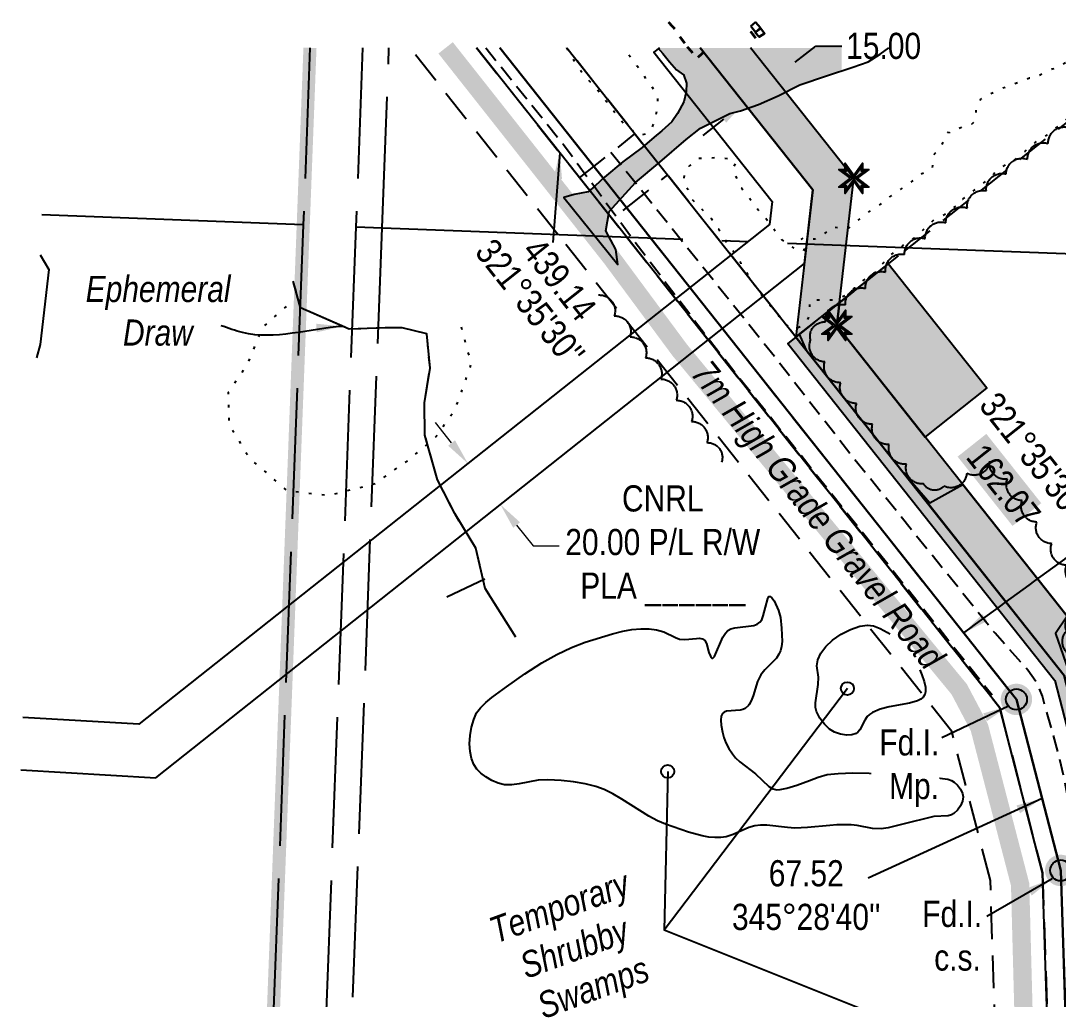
# Model space of a CAD drawing. Extents: x 333963 to 343562, y 6155611 to 6162191.
# Drawn here: x 334046.8 to 334443.3, y 6159508.1 to 6159882 of the extents above; entities that cross this region are included whole.
import ezdxf
from ezdxf.enums import TextEntityAlignment as Align

# ---------------------------------------------------------------- set-up
doc = ezdxf.new("R2010")
doc.units = 0
doc.header["$LTSCALE"] = 5
doc.header["$PDSIZE"] = 0.5
for name, pattern in [('0', [1, 1, 0]), ('CENTERLINEX3', [5, 2.5, -1, 0.5, -1]), ('foc-ACCESSROAD', [3.75, 2.5, -1.25]), ('foc-MONUMENT-BDYS', [6, 4, -2]), ('foc-QUARTERLINE', [33, 25, -3, 2, -3]), ('foc-TOPO', [1, 0.2, -0.8]), ('foc-TOPO-ephemeral', [6.25, 3.125, -0.625, 0.625, -0.625, 0.625, -0.625]), ('foc-UNSURVEYED', [12.5, 10, -2.5]), ('UG_PIPE', [1.875, 1.25, -0.625])]:
    doc.linetypes.add(name, pattern=pattern)
doc.layers.get('Defpoints').update_dxf_attribs({"color": 9})
for name, color, linetype, lineweight in [('AS-GENERAL', 48, 'Continuous', 18), ('C-RW-T', 13, 'Continuous', 9), ('T-TEXT', 48, 'Continuous', 18)]:
    doc.layers.add(name, color=color, linetype=linetype, lineweight=lineweight)
for name, color, linetype in [('AS-PIPE-UG', 44, 'UG_PIPE'), ('AS-ROADS', 254, 'Continuous'), ('C-AR', 13, 'foc-ACCESSROAD'), ('C-RW', 13, 'Continuous'), ('C-WS', 13, 'foc-ACCESSROAD'), ('F-RW', 190, 'Continuous'), ('L-BD', 7, 'Continuous'), ('L-BD1', 253, 'Continuous'), ('L-MON', 1, 'Continuous'), ('L-MON-PLAN', 7, 'foc-MONUMENT-BDYS'), ('L-MON-T', 1, 'Continuous'), ('L-QSEC', 8, 'foc-QUARTERLINE'), ('L-USEC', 7, 'foc-UNSURVEYED'), ('P-PROPOSED', 10, 'Continuous'), ('P-PROPOSED-H', 21, 'Continuous'), ('P-TEMP-BLUE', 146, 'Continuous'), ('P-TXT', 4, 'Continuous'), ('P-WORKAREA', 113, 'Continuous'), ('P-WORKAREA-H', 111, 'Continuous'), ('T-BUSH', 110, '0'), ('T-DRAW', 143, 'foc-TOPO-ephemeral'), ('T-GENERAL', 48, 'foc-TOPO'), ('T-LOW-AREA', 48, 'foc-TOPO'), ('T-WATER-T', 170, 'Continuous'), ('WETLAND', 143, 'Continuous'), ('WETLAND-T', 146, 'Continuous')]:
    doc.layers.add(name, color=color, linetype=linetype)
doc.layers.add('AS-STRUCTURE', color=7, linetype='Continuous', lineweight=30, true_color=0x595959)
doc.layers.add('AS-TRAPPER BOUNDARY', color=7, linetype='CENTERLINEX3', true_color=0xb85c00, transparency=0.6)
doc.layers.add('P-EXISTINGCUT', color=125, linetype='Continuous', plot=False)
doc.layers.add('P-EXISTINGDISPO', color=175, linetype='Continuous', plot=False)
doc.layers.add('P-TEMP-BLUE-H', color=7, linetype='Continuous', true_color=0x99e6ff)
doc.styles.add('80CG', font='ARIALN.TTF', dxfattribs={"height": 10})
doc.styles.add('80L', font='ARIALN.TTF', dxfattribs={"height": 10})
doc.styles.add('80LS', font='ARIALNI.TTF', dxfattribs={"height": 10})
doc.styles.add('foc-LtypeFont', font='ARIALN.TTF', dxfattribs={"height": 7.35})
doc.linetypes.add('foc-TOPO-flowdirection-NOLINE', pattern='A,0,[">",foc-LtypeFont,S=0.3,R=0,X=0,Y=-0.945],-20,[">",foc-LtypeFont,S=0.3,R=0,X=0,Y=-0.945],0', length=20)
doc.dimstyles.new('Compass 5 000', dxfattribs={"dimscale": 5, "dimtxt": 9, "dimasz": 2, "dimexe": 0.2, "dimexo": 0.0625, "dimgap": 0.5, "dimtad": 0, "dimtih": 1, "dimtoh": 1, "dimzin": 0, "dimdsep": 46, "dimtxsty": '80CG', "dimcen": 0.1, "dimse1": 1, "dimse2": 1, "dimclrd": 256, "dimclrt": 256, "dimaunit": 1, "dimadec": 4, "dimazin": 0, "dimtfac": 0.06, "dimtofl": 0, "dimtmove": 0, "dimatfit": 1, "dimfxl": 0.2, "dimtolj": 1, "dimtzin": 0, "dimlwd": -1, "dimarcsym": 0})

# ---------------------------------------------------------------- blocks, each defined once
blk = doc.blocks.new('*D48')
at = {"layer": 'C-RW-T', "transparency": 16777216}
for p, q in [((334211.46, 6159720.65), (334205.25, 6159728.49)), ((334236.31, 6159689.31), (334242.61, 6159681.36)), ((334242.61, 6159681.36), (334252.61, 6159681.36))]:
    blk.add_line(p, q, dxfattribs=at)
for points in [[(334212.76, 6159721.69), (334210.15, 6159719.62), (334217.67, 6159712.82)], [(334237.61, 6159690.35), (334235, 6159688.27), (334230.09, 6159697.15)]]:
    blk.add_solid(points, dxfattribs=at)
at = {"layer": 'Defpoints', "color": 0, "transparency": 16777216}
for p in [(334217.31, 6159712.53), (334229.73, 6159696.86), (334230.09, 6159697.15)]:
    blk.add_point(p, dxfattribs=at)
at = {"layer": 'C-RW-T', "transparency": 16777216, "insert": (334292.15, 6159681.36), "char_height": 10, "attachment_point": 5, "style": '80CG'}
blk.add_mtext('\\A1;CNRL\\P20.00 P/L R/W\\PPLA ______', dxfattribs=at)
blk = doc.blocks.new('*D49')
at = {"layer": 'Defpoints', "color": 0, "transparency": 16777216}
for p in [(334334.93, 6159859.9), (334344.39, 6159847.96), (334332.64, 6159838.65)]:
    blk.add_point(p, dxfattribs=at)
at = {"layer": 'P-TXT', "transparency": 16777216}
for p, q in [((334342.76, 6159866.11), (334350.6, 6159872.32)), ((334350.6, 6159872.32), (334360.6, 6159872.32)), ((334315.34, 6159844.37), (334307.5, 6159838.16))]:
    blk.add_line(p, q, dxfattribs=at)
for points in [[(334341.73, 6159867.42), (334343.8, 6159864.8), (334334.93, 6159859.9)], [(334314.3, 6159845.67), (334316.38, 6159843.06), (334323.18, 6159850.58)]]:
    blk.add_solid(points, dxfattribs=at)
at = {"layer": 'P-TXT', "transparency": 16777216, "insert": (334376.54, 6159872.32), "char_height": 10, "attachment_point": 5, "style": '80CG'}
blk.add_mtext('\\A1;15.00', dxfattribs=at)
blk = doc.blocks.new('fdia')
at = {"color": 255, "const_width": 1}
blk.add_lwpolyline([(-0.5, 0, 1), (0.5, 0, 1)], format="xyb", close=True, dxfattribs=at)
blk = doc.blocks.new('Fdiaa')
blk.add_blockref('fdia', (0, 0))
blk = doc.blocks.new('fdib')
at = {"color": 1, "const_width": 1.6}
blk.add_lwpolyline([(-0.4, 0, 1), (0.4, 0, 1)], format="xyb", close=True, dxfattribs=at)
at = {"color": 1}
blk.add_circle((0, 0), 0.8, dxfattribs=at)
blk = doc.blocks.new('Fdibb')
blk.add_blockref('fdib', (0, 0))
blk = doc.blocks.new('fdicc')
for name in ['Fdibb', 'Fdiaa']:
    blk.add_blockref(name, (0, 0))
blk = doc.blocks.new('FDI')
blk.add_blockref('fdicc', (0, 0))
blk = doc.blocks.new('TEMP')
h = blk.add_hatch(color=255)
h.dxf.hatch_style = 1
h.paths.add_polyline_path([(0, 0.251), (-0.666, 1.152), (-0.666, 0.666), (-1.152, 0.666), (-0.251, 0), (-1.152, -0.666), (-0.666, -0.666), (-0.666, -1.152), (0, -0.251), (0.666, -1.152), (0.666, -0.666), (1.152, -0.666), (0.251, 0), (1.152, 0.666), (0.666, 0.666), (0.666, 1.152)])
h.paths.add_polyline_path([(0.566, 0.849), (0.566, 0.566), (0.849, 0.566), (0.083, 0), (0.849, -0.566), (0.566, -0.566), (0.566, -0.849), (0, -0.083), (-0.566, -0.849), (-0.566, -0.566), (-0.849, -0.566), (-0.083, 0), (-0.849, 0.566), (-0.566, 0.566), (-0.566, 0.849), (0, 0.083)], flags=16)
h = blk.add_hatch(color=1)
h.dxf.hatch_style = 1
h.paths.add_polyline_path([(0, 0.083), (-0.566, 0.849), (-0.566, 0.566), (-0.849, 0.566), (-0.083, 0), (-0.849, -0.566), (-0.566, -0.566), (-0.566, -0.849), (0, -0.083), (0.566, -0.849), (0.566, -0.566), (0.849, -0.566), (0.083, 0), (0.849, 0.566), (0.566, 0.566), (0.566, 0.849)])
at = {"color": 1}
for p, q in [((-0.083, 0), (0.083, 0)), ((0, 0.083), (0, -0.083))]:
    blk.add_line(p, q, dxfattribs=at)
at = {"color": 255, "flags": 128}
blk.add_lwpolyline([(-0.251, 0), (-1.152, 0.666), (-0.666, 0.666), (-0.666, 1.152), (0, 0.251), (0.666, 1.152), (0.666, 0.666), (1.152, 0.666), (0.251, 0), (1.152, -0.666), (0.666, -0.666), (0.666, -1.152), (0, -0.251), (-0.666, -1.152), (-0.666, -0.666), (-1.152, -0.666)], close=True, dxfattribs=at)
at = {"color": 1, "flags": 128}
blk.add_lwpolyline([(-0.083, 0), (-0.849, 0.566), (-0.566, 0.566), (-0.566, 0.849), (0, 0.083), (0.566, 0.849), (0.566, 0.566), (0.849, 0.566), (0.083, 0), (0.849, -0.566), (0.566, -0.566), (0.566, -0.849), (0, -0.083), (-0.566, -0.849), (-0.566, -0.566), (-0.849, -0.566)], close=True, dxfattribs=at)

msp = doc.modelspace()

# ---------------------------------------------------------------- hatches: boundary and pattern name
at = {"layer": 'AS-ROADS'}
h = msp.add_hatch(color=256, dxfattribs=at)
h.dxf.hatch_style = 1
h.paths.add_polyline_path([(334360.538, 6159871.633), (334290.301, 6159871.633), (334292.133, 6159869.444), (334294.73, 6159866.34), (334297.436, 6159863.209), (334300.058, 6159861.388), (334300.121, 6159861.415), (334301.195, 6159858.116), (334301.122, 6159854.83), (334300.139, 6159851.055), (334297.786, 6159846.547), (334295.663, 6159843.351), (334291.815, 6159839.969), (334288.922, 6159837.451), (334284.267, 6159833.6), (334276.91, 6159828.051), (334269.934, 6159822.28), (334266.331, 6159818.92), (334263.583, 6159816.633), (334258.336, 6159815.609), (334254.342, 6159814.447), (334274.919, 6159788.876), (334274.277, 6159794.583), (334270.425, 6159801.74), (334271.704, 6159809.042), (334281.707, 6159820.15), (334291.056, 6159827.922), (334301.039, 6159836.613), (334306.579, 6159840.933), (334313.898, 6159844.674), (334317.802, 6159846.491), (334321.908, 6159847.633), (334328.721, 6159850.048), (334336.242, 6159853.242), (334344.5, 6159857.454), (334354.688, 6159860.929), (334360.538, 6159862.875)])
h = msp.add_hatch(color=256, dxfattribs=at)
h.dxf.hatch_style = 1
h.paths.add_polyline_path([(334360.538, 6159862.875), (334360.538, 6159871.633), (334290.301, 6159871.633), (334292.133, 6159869.444), (334294.73, 6159866.34), (334297.436, 6159863.209), (334300.058, 6159861.388), (334300.121, 6159861.415), (334301.195, 6159858.116), (334301.122, 6159854.83), (334300.139, 6159851.055), (334297.786, 6159846.547), (334295.663, 6159843.351), (334291.815, 6159839.969), (334288.922, 6159837.451), (334284.267, 6159833.6), (334276.91, 6159828.051), (334269.934, 6159822.28), (334266.331, 6159818.92), (334263.583, 6159816.633), (334258.336, 6159815.609), (334254.342, 6159814.447), (334274.919, 6159788.876), (334274.277, 6159794.583), (334270.425, 6159801.74), (334271.704, 6159809.042), (334281.707, 6159820.15), (334291.056, 6159827.922), (334301.039, 6159836.613), (334306.579, 6159840.933), (334313.898, 6159844.674), (334317.802, 6159846.491), (334321.908, 6159847.633), (334328.721, 6159850.048), (334336.242, 6159853.242), (334344.5, 6159857.454), (334354.688, 6159860.929)])
at = {"layer": 'P-PROPOSED-H'}
h = msp.add_hatch(color=256, dxfattribs=at)
h.dxf.hatch_style = 1
h.paths.add_polyline_path([(334325.624, 6159871.633), (334306.486, 6159871.633), (334349.528, 6159817.342), (334343.035, 6159761.142), (334445.586, 6159631.779), (334464.13, 6159560.192), (334477.582, 6159144.91), (334543.287, 6159056.484), (334602.612, 6158980.513), (334879.63, 6158661.471), (334916.069, 6158590.589), (334924.31, 6158500.382), (334931.7, 6158489.399), (335023.763, 6158442.224), (335002.334, 6158400.404), (334979.105, 6158412.307), (334849.518, 6158422.713), (334825.962, 6157865.02), (334827.45, 6157836.905), (334826.222, 6157808.707), (334810.568, 6157794.359), (334802.819, 6157617.006), (334796.478, 6157481.833), (334809.564, 6157460.954), (334844.443, 6157446.035), (334936.395, 6157406.75), (334933.024, 6156678.912), (335227.411, 6156588.482), (335734.475, 6156568.783), (335731.002, 6156479.281), (335850.391, 6156405.013), (336194.383, 6156220.051), (336263.176, 6156188.614), (336281.397, 6156180.287), (336307.845, 6156190.145), (336326.46, 6156181.639), (336352.622, 6156169.821), (336273.369, 6155994.416), (336300.702, 6155982.066), (336386.132, 6156171.14), (336332.664, 6156195.293), (336308.428, 6156206.367), (336281.981, 6156196.509), (336201.056, 6156233.49), (335857.948, 6156417.978), (335746.326, 6156487.411), (335750.042, 6156583.187), (335229.946, 6156603.392), (334948.073, 6156689.978), (334951.413, 6157411.206), (334816.374, 6157468.914), (334806.612, 6157484.49), (334812.807, 6157616.553), (334820.363, 6157789.774), (334841.243, 6157808.912), (334842.465, 6157836.975), (334840.976, 6157865.1), (334863.844, 6158406.517), (334974.925, 6158397.597), (335008.841, 6158380.218), (335043.949, 6158448.732), (334941.983, 6158500.982), (334938.896, 6158505.569), (334930.738, 6158594.854), (334892.107, 6158670.001), (334614.192, 6158990.051), (334555.218, 6159065.573), (334492.419, 6159150.085), (334479.065, 6159562.341), (334459.308, 6159638.61), (334358.646, 6159765.591), (334365.139, 6159821.791)])
at = {"layer": 'P-TEMP-BLUE-H'}
h = msp.add_hatch(color=256, dxfattribs=at)
h.dxf.hatch_style = 1
h.paths.add_polyline_path([(334378.289, 6159789.095), (334359.654, 6159774.319), (334358.646, 6159765.591), (334392.478, 6159722.913), (334415.982, 6159741.547), (334389.867, 6159774.489)])
at = {"layer": 'P-WORKAREA-H'}
h = msp.add_hatch(color=256, dxfattribs=at)
h.dxf.hatch_style = 1
h.paths.add_polyline_path([(334472.85, 6159291.005), (334464.13, 6159560.192), (334445.586, 6159631.779), (334343.035, 6159761.142), (334339.901, 6159758.657), (334441.926, 6159629.957), (334460.147, 6159559.619), (334468.852, 6159290.875)])

# ---------------------------------------------------------------- linework, layer by layer
at = {"layer": 'AS-GENERAL', "const_width": 1, "flags": 128}
for points in [[(334294.296, 6159881.491), (334296.765, 6159878.824)], [(334294.296, 6159881.491), (334296.765, 6159878.824)], [(334298.677, 6159875.898), (334300.58, 6159873.367)], [(334298.677, 6159875.898), (334300.58, 6159873.367)], [(334325.69, 6159877.954), (334327.681, 6159875.301)], [(334325.69, 6159877.954), (334327.681, 6159875.301)], [(334301.498, 6159872.057), (334303.585, 6159869.674)], [(334301.87, 6159871.633), (334303.585, 6159869.674)], [(334305.553, 6159867.983), (334308.081, 6159870.218)], [(334305.553, 6159867.983), (334308.081, 6159870.218)]]:
    msp.add_lwpolyline(points, dxfattribs=at)
at = {"layer": 'AS-PIPE-UG', "flags": 128}
for points in [[(334224.497, 6159871.633), (334254.117, 6159834.833), (334280.785, 6159798.504), (334310.361, 6159759.534), (334332.002, 6159732.24), (334417.97, 6159624.437)], [(334990.513, 6158450.798), (334956.886, 6158467.267), (334942.917, 6158474.104), (334932.119, 6158479.806), (334924.163, 6158484.366), (334919.438, 6158494.454), (334915.566, 6158504.066), (334913.112, 6158513.141), (334913.029, 6158513.461), (334911.439, 6158522.574), (334908.902, 6158546.833), (334906.992, 6158568.679), (334906.532, 6158575.947), (334906.288, 6158581.847), (334905.956, 6158586.16), (334901.509, 6158595.169), (334897.64, 6158603.169), (334874.224, 6158646.904), (334810.821, 6158725.069), (334763.925, 6158781.464), (334728.106, 6158821.08), (334696.627, 6158856.897), (334646.928, 6158914.322), (334601.673, 6158965.464), (334601.67, 6158965.459), (334559.764, 6159019.414), (334559.751, 6159019.418), (334545.797, 6159036.758), (334545.749, 6159036.803), (334524.542, 6159064.154), (334482.805, 6159119.999), (334476.529, 6159128.357), (334471.192, 6159135.163), (334467.867, 6159144.564), (334466.428, 6159162.952), (334464.684, 6159215.768), (334462.162, 6159278.362), (334460.158, 6159354.676), (334458.369, 6159410.664), (334456.209, 6159472.964), (334456.215, 6159472.971), (334453.295, 6159531.87), (334452.23, 6159546.187), (334451.579, 6159556.328), (334450.285, 6159566.443), (334445.624, 6159592.235), (334443.453, 6159601.656), (334440.571, 6159612.114), (334437.196, 6159623.892), (334435.398, 6159628.666), (334431.665, 6159633.86), (334419.106, 6159647.964), (334364.005, 6159716.231), (334330.667, 6159758.915), (334270.598, 6159833.8)]]:
    msp.add_lwpolyline(points, dxfattribs=at)
at = {"layer": 'AS-ROADS', "flags": 128}
msp.add_lwpolyline([(334209.179, 6159871.633, 6.999, 6.999, 0), (334272.637, 6159791.281, 6.999, 6.999, 0), (334298.665, 6159756.118, 6.999, 6.999, 0), (334405.431, 6159626.543, 6.999, 6.999, 0), (334413.144, 6159611.901, 6.999, 6.999, 0), (334428.703, 6159551.988, 6.999, 6.999, 0), (334434.397, 6159336.73, 6.999, 6.999, 0), (334437.09, 6159245.989, 0, 0, 0)], format="xyseb", dxfattribs=at)
at = {"layer": 'AS-ROADS', "const_width": 4.999, "flags": 128}
msp.add_lwpolyline([(334209.179, 6159871.633), (334272.637, 6159791.281), (334298.665, 6159756.118), (334405.431, 6159626.543), (334413.144, 6159611.901), (334428.703, 6159551.988), (334432.883, 6159400.809)], dxfattribs=at)
at = {"layer": 'AS-ROADS', "flags": 128}
for points in [[(334290.301, 6159871.633), (334292.133, 6159869.444), (334294.73, 6159866.34), (334297.436, 6159863.209), (334300.058, 6159861.388), (334300.121, 6159861.415), (334301.195, 6159858.116), (334301.122, 6159854.83), (334300.139, 6159851.055), (334297.786, 6159846.547), (334295.663, 6159843.351), (334291.815, 6159839.969), (334288.922, 6159837.451), (334284.267, 6159833.6), (334276.91, 6159828.051), (334269.934, 6159822.28), (334266.331, 6159818.92), (334263.583, 6159816.633), (334258.336, 6159815.609), (334254.342, 6159814.447), (334274.919, 6159788.876), (334274.277, 6159794.583), (334270.425, 6159801.74), (334271.704, 6159809.042), (334281.707, 6159820.15), (334291.056, 6159827.922), (334301.039, 6159836.613), (334306.579, 6159840.933), (334313.898, 6159844.674), (334317.802, 6159846.491), (334321.908, 6159847.633), (334328.721, 6159850.048), (334336.242, 6159853.242), (334344.5, 6159857.454), (334354.688, 6159860.929), (334364.719, 6159864.266), (334370.608, 6159866.309), (334375.252, 6159869.197), (334378.504, 6159871.633)], [(334290.301, 6159871.633), (334292.133, 6159869.444), (334294.73, 6159866.34), (334297.436, 6159863.209), (334300.058, 6159861.388), (334300.121, 6159861.415), (334301.195, 6159858.116), (334301.122, 6159854.83), (334300.139, 6159851.055), (334297.786, 6159846.547), (334295.663, 6159843.351), (334291.815, 6159839.969), (334288.922, 6159837.451), (334284.267, 6159833.6), (334276.91, 6159828.051), (334269.934, 6159822.28), (334266.331, 6159818.92), (334263.583, 6159816.633), (334258.336, 6159815.609), (334254.342, 6159814.447), (334274.919, 6159788.876), (334274.277, 6159794.583), (334270.425, 6159801.74), (334271.704, 6159809.042), (334281.707, 6159820.15), (334291.056, 6159827.922), (334301.039, 6159836.613), (334306.579, 6159840.933), (334313.898, 6159844.674), (334317.802, 6159846.491), (334321.908, 6159847.633), (334328.721, 6159850.048), (334336.242, 6159853.242), (334344.5, 6159857.454), (334354.688, 6159860.929), (334364.719, 6159864.266), (334370.608, 6159866.309), (334375.252, 6159869.197), (334378.504, 6159871.633)], [(334290.301, 6159871.633), (334292.133, 6159869.444), (334294.73, 6159866.34), (334297.436, 6159863.209), (334300.058, 6159861.388), (334300.121, 6159861.415), (334301.195, 6159858.116), (334301.122, 6159854.83), (334300.139, 6159851.055), (334297.786, 6159846.547), (334295.663, 6159843.351), (334291.815, 6159839.969), (334288.922, 6159837.451), (334284.267, 6159833.6), (334276.91, 6159828.051), (334269.934, 6159822.28), (334266.331, 6159818.92)], [(334274.277, 6159794.583), (334270.425, 6159801.74), (334271.704, 6159809.042), (334281.707, 6159820.15), (334291.056, 6159827.922), (334301.039, 6159836.613), (334306.579, 6159840.933), (334313.898, 6159844.674), (334317.802, 6159846.491), (334321.908, 6159847.633), (334328.721, 6159850.048), (334336.242, 6159853.242), (334344.5, 6159857.454), (334354.688, 6159860.929), (334364.719, 6159864.266), (334370.608, 6159866.309), (334375.252, 6159869.197), (334378.504, 6159871.633)]]:
    msp.add_lwpolyline(points, dxfattribs=at)
at = {"layer": 'AS-STRUCTURE', "flags": 128}
for points in [[(334325.806, 6159879.893), (334327.647, 6159881.408), (334329.494, 6159879.284), (334327.544, 6159877.677)], [(334325.806, 6159879.893), (334327.647, 6159881.408), (334329.494, 6159879.284), (334327.544, 6159877.677)], [(334327.512, 6159877.489), (334328.989, 6159875.832), (334331.047, 6159877.141), (334329.601, 6159879.037)], [(334327.512, 6159877.489), (334328.989, 6159875.832), (334331.047, 6159877.141), (334329.601, 6159879.037)]]:
    msp.add_lwpolyline(points, close=True, dxfattribs=at)
at = {"layer": 'AS-TRAPPER BOUNDARY', "const_width": 5, "flags": 128}
msp.add_lwpolyline([(334123.523, 6158980.211), (334154.774, 6159804.034), (334157.339, 6159871.633)], dxfattribs=at)
at = {"layer": 'C-AR'}
for points in [[(334634.453, 6158861.736), (334745.481, 6158734.917), (334857.443, 6158645.586), (334889.663, 6158582.91), (334896.74, 6158505.453), (334926.162, 6158461.904), (334878.403, 6158486.377), (334868.889, 6158590.52), (334845.575, 6158635.869), (334735.08, 6158724.03), (334621.876, 6158853.334), (334584.293, 6158929.415), (334536.381, 6158994.82), (334509.74, 6159031.184), (334430.817, 6159137.49), (334417.347, 6159553.493), (334402.622, 6159610.396), (334251.996, 6159800.357), (334195.483, 6159871.633)], [(334221.006, 6159871.633), (334278.309, 6159799.361), (334420.923, 6159619.505), (334437.265, 6159556.357), (334450.875, 6159135.595), (334521.809, 6159040.086), (334555.501, 6158994.098), (334597.151, 6158937.248), (334634.476, 6158861.69)]]:
    msp.add_lwpolyline(points, dxfattribs=at)
at = {"layer": 'C-AR', "flags": 128}
msp.add_lwpolyline([(334260.385, 6159821.961), (334281.534, 6159838.728), (334293.956, 6159823.059), (334272.808, 6159806.292)], close=True, dxfattribs=at)
at = {"layer": 'C-RW', "flags": 128}
for points in [[(334046.821, 6159595.745), (334098.416, 6159592.755), (334346.284, 6159789.261), (334349.528, 6159817.342), (334306.486, 6159871.633)], [(334290.851, 6159871.633), (334288.7, 6159869.927), (334333.893, 6159812.924), (334332.91, 6159804.176), (334091.965, 6159613.158), (334047.579, 6159615.731)]]:
    msp.add_lwpolyline(points, dxfattribs=at)
at = {"layer": 'C-WS', "flags": 128}
msp.add_lwpolyline([(334482.385, 6159871.633), (334343.035, 6159761.142), (334255.44, 6159871.633)], dxfattribs=at)
at = {"layer": 'F-RW'}
for points in [[(334597.151, 6158937.248), (334579.698, 6158961.069), (334521.809, 6159040.086), (334450.875, 6159135.595), (334437.265, 6159556.357), (334420.923, 6159619.505), (334278.309, 6159799.361), (334221.006, 6159871.633)], [(334229.933, 6159871.633), (334287.505, 6159799.014), (334427.289, 6159622.671), (334444.23, 6159557.266), (334457.799, 6159138.01), (334527.441, 6159044.241), (334564.423, 6158993.762), (334584.19, 6158966.781), (334603.28, 6158940.639)], [(335289.47, 6158203.11), (335305.978, 6158214.387), (335311.763, 6158218.339), (335274.559, 6158276.762), (335266.72, 6158283.824), (335237.728, 6158310.115), (334917.99, 6158473.956), (334904.863, 6158493.466), (334896.509, 6158584.901), (334862.981, 6158650.121), (334587.173, 6158967.796), (334527.441, 6159044.241), (334457.799, 6159138.01), (334444.23, 6159557.266), (334427.289, 6159622.671), (334287.505, 6159799.014), (334229.933, 6159871.633)], [(334255.444, 6159871.633), (334445.586, 6159631.779), (334464.13, 6159560.192), (334477.582, 6159144.91), (334543.287, 6159056.484), (334602.612, 6158980.513), (334879.63, 6158661.471), (334916.069, 6158590.589), (334924.31, 6158500.382), (334931.7, 6158489.399), (335248.795, 6158326.913), (335289.744, 6158289.983), (335339.584, 6158213.128), (335323.088, 6158201.858)]]:
    msp.add_lwpolyline(points, dxfattribs=at)
at = {"layer": 'L-BD1', "flags": 128}
msp.add_lwpolyline([(334209.654, 6159661.804), (334224.139, 6159668.76)], dxfattribs=at)
at = {"layer": 'L-MON-PLAN', "flags": 128}
msp.add_lwpolyline([(334229.927, 6159871.633), (334427.289, 6159622.671), (334444.216, 6159557.326), (334457.799, 6159138.01), (334527.441, 6159044.241), (334750.335, 6158739.998), (334862.981, 6158650.121), (334896.509, 6158584.901), (334906.088, 6158480.055), (335237.728, 6158310.115)], dxfattribs=at)
at = {"layer": 'L-QSEC'}
msp.add_line((334174.873, 6159803.276), (334945.649, 6159774.168), dxfattribs=at)
at = {"layer": 'L-QSEC', "flags": 128}
msp.add_lwpolyline([(334154.774, 6159804.034), (334054.865, 6159807.807)], dxfattribs=at)
at = {"layer": 'L-USEC', "flags": 128}
for points in [[(334157.339, 6159871.633), (334154.774, 6159804.034)], [(334177.466, 6159871.633), (334174.873, 6159803.272)], [(334184.922, 6159802.896), (334187.53, 6159871.633)], [(334154.774, 6159804.034), (334139.53, 6159402.171), (334124.285, 6159000.31)], [(334174.873, 6159803.272), (334159.628, 6159401.408), (334144.384, 6158999.551)], [(334154.814, 6159009.22), (334169.678, 6159401.034), (334184.922, 6159802.896)]]:
    msp.add_lwpolyline(points, dxfattribs=at)
at = {"layer": 'P-EXISTINGCUT', "flags": 128}
for points in [[(334347.033, 6159756.098), (334344.42, 6159762.261), (334343.035, 6159761.142)], [(334384.104, 6159709.336), (334394.204, 6159697.806), (334406.843, 6159704.792), (334446.684, 6159654.534), (334442.211, 6159647.914), (334460.596, 6159595.298), (334461.968, 6159568.538), (334445.586, 6159631.779)]]:
    msp.add_lwpolyline(points, close=True, dxfattribs=at)
at = {"layer": 'P-EXISTINGDISPO', "flags": 128}
msp.add_lwpolyline([(334306.486, 6159871.633), (334349.528, 6159817.342), (334343.035, 6159761.142), (334343.35, 6159761.413), (334359.657, 6159774.34), (334365.139, 6159821.791), (334325.624, 6159871.633)], dxfattribs=at)
at = {"layer": 'P-PROPOSED', "flags": 128}
for points in [[(334306.486, 6159871.633), (334349.528, 6159817.342), (334343.035, 6159761.142), (334445.586, 6159631.779), (334464.13, 6159560.192), (334477.582, 6159144.91), (334543.287, 6159056.484), (334602.612, 6158980.513), (334879.63, 6158661.471), (334916.069, 6158590.589), (334924.31, 6158500.382), (334931.7, 6158489.399), (335023.763, 6158442.224), (335002.334, 6158400.404), (334979.105, 6158412.307), (334849.518, 6158422.713), (334825.962, 6157865.02)], [(334840.976, 6157865.1), (334863.844, 6158406.517), (334974.925, 6158397.597), (335008.841, 6158380.218), (335043.949, 6158448.732), (334941.983, 6158500.982), (334938.896, 6158505.569), (334930.738, 6158594.854), (334892.107, 6158670.001), (334614.192, 6158990.051), (334555.218, 6159065.573), (334492.419, 6159150.085), (334479.065, 6159562.341), (334459.308, 6159638.61), (334358.646, 6159765.591), (334365.139, 6159821.791), (334325.624, 6159871.633)]]:
    msp.add_lwpolyline(points, dxfattribs=at)
at = {"layer": 'P-TEMP-BLUE', "flags": 128}
msp.add_lwpolyline([(334378.289, 6159789.095), (334359.654, 6159774.319), (334358.646, 6159765.591), (334392.478, 6159722.913), (334415.982, 6159741.547), (334389.867, 6159774.489)], close=True, dxfattribs=at)
at = {"layer": 'P-TEMP-BLUE-H', "flags": 128}
msp.add_lwpolyline([(334359.657, 6159774.34), (334382.198, 6159792.21)], dxfattribs=at)
at = {"layer": 'P-WORKAREA', "flags": 128}
msp.add_lwpolyline([(334472.85, 6159291.005), (334464.13, 6159560.192), (334445.586, 6159631.779), (334343.035, 6159761.142), (334339.901, 6159758.657), (334441.926, 6159629.957), (334460.147, 6159559.619), (334468.852, 6159290.875)], close=True, dxfattribs=at)
at = {"layer": 'T-BUSH', "flags": 128}
for points in [[(334521.843, 6159044.09, -0.520567), (334522.593, 6159045.141, -0.5205671), (334528.915, 6159037.395, -0.5205671), (334535.238, 6159029.65, -0.5205671), (334543.559, 6159028.844, -0.5205671), (334551.881, 6159034.316, -0.5205671), (334559.295, 6159040.975, -0.5205671), (334563.053, 6159049.562, -0.5205671), (334561.895, 6159059.493, -0.5205671), (334560.204, 6159069.261, -0.5205671), (334554.966, 6159077.776, -0.5205671), (334549.673, 6159086.253, -0.5205671), (334541.1, 6159083.311, -0.5205671), (334532.944, 6159077.527, -0.5205671), (334526.871, 6159082.166, -0.5205671), (334521.564, 6159090.639, -0.5205671), (334516.256, 6159099.112, -0.5205671), (334510.949, 6159107.585, -0.5205671), (334505.642, 6159116.058, -0.5205671), (334500.334, 6159124.531, -0.5205671), (334495.027, 6159133.004, -0.5205671), (334489.72, 6159141.477, -0.5205671), (334485.474, 6159150.435, -0.5205671), (334485.327, 6159160.432, -0.5205671), (334485.179, 6159170.429, -0.5205671), (334485.032, 6159180.426, -0.5205671), (334484.884, 6159190.423, -0.5205671), (334493.338, 6159193.53, -0.5205671), (334503.126, 6159195.567, -0.5205671), (334509.706, 6159200.914, -0.5205671), (334509.016, 6159210.888, -0.5205671), (334508.325, 6159220.862, -0.5205671), (334507.773, 6159230.844, -0.5205671), (334507.335, 6159240.833, -0.5205671), (334506.898, 6159250.821, -0.5205671), (334503.301, 6159258.72, -0.5205671), (334493.303, 6159258.66, -0.5205671), (334483.305, 6159258.6, -0.5205671), (334477.02, 6159262.404, -0.5205671), (334476.684, 6159272.396, -0.5205671), (334476.348, 6159282.389, -0.5205671), (334476.011, 6159292.381, -0.5205671), (334475.675, 6159302.373, -0.5205671), (334475.338, 6159312.366, -0.5205671), (334474.999, 6159322.358, -0.5205671), (334474.66, 6159332.35, -0.5205671), (334474.32, 6159342.342, -0.5205671), (334473.98, 6159352.335, -0.5205671), (334473.64, 6159362.327, -0.5205671), (334473.3, 6159372.319, -0.5205671), (334472.961, 6159382.311, -0.5205671), (334472.621, 6159392.304, -0.5205671), (334472.281, 6159402.296, -0.5205671), (334471.941, 6159412.288, -0.5205671), (334471.601, 6159422.28, -0.5205671), (334471.261, 6159432.273, -0.5205671), (334470.922, 6159442.265, -0.5205671), (334470.582, 6159452.257, -0.5205671), (334470.242, 6159462.249, -0.5205671), (334469.902, 6159472.242, -0.5205671), (334469.41, 6159482.227, -0.5205671), (334468.898, 6159492.212, -0.5205671), (334468.386, 6159502.197, -0.5205671), (334467.875, 6159512.182, -0.5205671), (334467.363, 6159522.167, -0.5205671), (334466.851, 6159532.152, -0.5205671), (334466.339, 6159542.137, -0.5205671), (334465.827, 6159552.122, -0.5205671), (334465.315, 6159562.107, -0.5205671), (334464.804, 6159572.092, -0.5205671), (334464.292, 6159582.077, -0.5205671), (334463.78, 6159592.062, -0.5205671), (334461.531, 6159601.712, -0.5205671), (334458.233, 6159611.15, -0.5205671), (334454.935, 6159620.589, -0.5205671), (334451.637, 6159630.027, -0.5205671), (334448.339, 6159639.465, -0.5205671), (334446.421, 6159648.725, -0.5205671), (334452.019, 6159657.009, -0.5205671), (334452.111, 6159665.685, -0.5205671), (334446.453, 6159673.929, -0.5205671), (334440.795, 6159682.172, -0.5205671), (334435.137, 6159690.415, -0.5205671), (334429.479, 6159698.658, -0.5205671), (334423.821, 6159706.901, -0.5205671), (334417.148, 6159713.659, -0.5205671), (334408.325, 6159709.003, -0.5205671), (334399.574, 6159704.167, -0.5205671), (334391.828, 6159705.07, -0.5205671), (334385.24, 6159712.59, -0.5205671), (334378.652, 6159720.111, -0.5205671), (334372.301, 6159727.825, -0.5205671), (334366.218, 6159735.759, -0.5205671), (334360.134, 6159743.693, -0.5205671), (334354.051, 6159751.628, -0.5205671), (334348.653, 6159759.961, -0.5205671), (334354.353, 6159766.921, -0.5205671), (334361.932, 6159773.441, -0.5205671), (334369.639, 6159779.696, -0.5205671), (334377.313, 6159785.924, -0.5205671), (334384.545, 6159792.695, -0.5205671), (334392.476, 6159798.726, -0.5205671), (334400.271, 6159804.827, -0.5205671), (334408.54, 6159810.4, -0.5205671), (334415.796, 6159817.005, -0.5205671), (334423.367, 6159823.47, -0.5205671), (334431.536, 6159829.058, -0.5205671), (334439.455, 6159835.086, -0.5205671), (334447.401, 6159841.126, -0.5205671), (334455.007, 6159847.575, -0.5205671), (334462.695, 6159853.943, -0.5205671), (334470.652, 6159859.926, -0.5205671), (334478.74, 6159865.564, -0.2986564), (334481.425, 6159871.633, -0.2986564)], [(334267.633, 6159777.206, -0.5205671), (334273.634, 6159769.209, -0.5205671), (334279.635, 6159761.212, -0.5205671), (334285.565, 6159753.163, -0.5205671), (334291.429, 6159745.065, -0.5205671), (334297.294, 6159736.968, -0.5205671), (334303.159, 6159728.871, -0.5205671), (334309.037, 6159720.784, -0.5205671), (334314.646, 6159713.355, -0.5205671)]]:
    msp.add_lwpolyline(points, format="xyb", dxfattribs=at)
at = {"layer": 'T-DRAW', "flags": 128}
msp.add_lwpolyline([(334236.062, 6159646.416), (334224.299, 6159665.039), (334220.693, 6159680.454), (334212.636, 6159693.766), (334206.069, 6159706.606), (334201.247, 6159723.658), (334201.092, 6159736.009), (334203.228, 6159749.218), (334201.946, 6159762.37), (334192.559, 6159764.593), (334186.061, 6159764.681), (334172.324, 6159764.104), (334153.683, 6159772.305), (334150.953, 6159782.488)], dxfattribs=at)
at = {"layer": 'T-DRAW', "linetype": 'foc-TOPO-flowdirection-NOLINE', "flags": 128}
msp.add_lwpolyline([(334236.062, 6159646.416), (334224.299, 6159665.039), (334220.693, 6159680.454), (334212.636, 6159693.766), (334206.069, 6159706.606), (334201.247, 6159723.658), (334201.092, 6159736.009), (334203.228, 6159749.218), (334201.946, 6159762.37), (334192.559, 6159764.593), (334186.061, 6159764.681), (334172.324, 6159764.104), (334153.683, 6159772.305), (334150.953, 6159782.488)], dxfattribs=at)
at = {"layer": 'T-GENERAL', "flags": 128}
for points in [[(334255.378, 6159871.633), (334258.844, 6159865.846), (334261.916, 6159861.287), (334266.759, 6159856.219), (334270.684, 6159851.152), (334273.198, 6159847.834), (334275.636, 6159844.531), (334277.83, 6159842.051), (334279.49, 6159840.862), (334281.826, 6159839.115), (334284.43, 6159838.502), (334285.977, 6159838.898), (334287.893, 6159840.646), (334288.633, 6159842.602), (334289.594, 6159845.881), (334290.007, 6159847.769), (334290.22, 6159850.017), (334290.216, 6159852.014), (334289.599, 6159854.018), (334289.306, 6159854.849), (334288.171, 6159856.529), (334282.385, 6159864.651), (334280.388, 6159867.252), (334276.996, 6159871.633)], [(334255.378, 6159871.633), (334258.844, 6159865.846), (334261.916, 6159861.287), (334266.759, 6159856.219), (334270.684, 6159851.152), (334273.198, 6159847.834), (334275.636, 6159844.531), (334277.83, 6159842.051), (334279.49, 6159840.862), (334281.826, 6159839.115), (334284.43, 6159838.502), (334285.977, 6159838.898), (334287.893, 6159840.646), (334288.633, 6159842.602), (334289.594, 6159845.881), (334290.007, 6159847.769), (334290.22, 6159850.017), (334290.216, 6159852.014), (334289.599, 6159854.018), (334289.306, 6159854.849), (334288.171, 6159856.529), (334282.385, 6159864.651), (334280.388, 6159867.252), (334276.996, 6159871.633)], [(334454.224, 6159871.633), (334453.776, 6159871.326), (334448.197, 6159867.497), (334444.628, 6159865.028), (334443.181, 6159864.205), (334440.943, 6159863.447), (334437.499, 6159861.743), (334434.326, 6159860.312), (334432.325, 6159859.991), (334430.789, 6159859.509), (334426.364, 6159857.781), (334424.814, 6159857.327), (334423.497, 6159856.691), (334422.037, 6159856.216), (334419.443, 6159854.84), (334415.714, 6159853.326), (334413.559, 6159852.004), (334411.863, 6159848.328), (334411.643, 6159846.085), (334411.236, 6159843.282), (334410.285, 6159842.534), (334407.1, 6159841.777), (334405.938, 6159841.07), (334401.728, 6159839.223), (334400.99, 6159839.328), (334400.336, 6159838.584), (334399.488, 6159836.221), (334398.464, 6159834.143), (334397.172, 6159832.349), (334395.832, 6159830.953), (334395.272, 6159829.559), (334395.411, 6159829.011), (334395.247, 6159826.684), (334394.901, 6159825.377), (334390.59, 6159823.2), (334386.681, 6159820.129), (334378.775, 6159814.666), (334374.058, 6159810.892), (334371.531, 6159809.499), (334369.194, 6159807.724), (334365.579, 6159804.856), (334363.741, 6159803.195), (334362.596, 6159802.387), (334361.139, 6159802.374), (334359.576, 6159802.816), (334357.424, 6159803.114), (334355.733, 6159802.632), (334355.635, 6159802.285), (334355.629, 6159802.3), (334353.168, 6159799.915), (334350.399, 6159798.586), (334347.539, 6159798.293), (334345.661, 6159798.964), (334344.824, 6159798.433), (334344.524, 6159797.31), (334345.628, 6159795.762), (334346.24, 6159794.794), (334345.684, 6159793.736), (334344.732, 6159793.995), (334343.138, 6159794.637), (334340.877, 6159796.103), (334340.015, 6159796.209), (334337.657, 6159798.451), (334333.908, 6159803.212), (334331.469, 6159806.457), (334329.223, 6159809.102), (334326.865, 6159811.473), (334325.808, 6159813.452), (334322.185, 6159817.989), (334319.835, 6159823.223), (334319.248, 6159826.06), (334319.93, 6159827.365), (334318.919, 6159828.974), (334313.57, 6159829.751), (334310.203, 6159829.458), (334308.323, 6159829.225), (334306.695, 6159829.393), (334305.458, 6159829.262), (334304.768, 6159828.657), (334303.384, 6159827.388), (334302.129, 6159826.415), (334301.118, 6159825.297), (334300.538, 6159824.109), (334300.198, 6159821.974), (334300.426, 6159819.753), (334300.969, 6159818.53), (334301.791, 6159817.647), (334302.14, 6159816.397), (334302.736, 6159814.587), (334303.137, 6159813.944), (334305.724, 6159811.412), (334309.165, 6159807.862), (334310.888, 6159806.122), (334312.216, 6159804.176), (334313.405, 6159802.474), (334314.788, 6159800.388), (334316.138, 6159797.946), (334318.114, 6159795.36), (334320.579, 6159791.961), (334321.94, 6159789.183), (334324.911, 6159784.6), (334326.809, 6159781.617), (334328.825, 6159778.846), (334330.661, 6159776.163), (334333.024, 6159773.457), (334335.497, 6159770.679), (334336.996, 6159768.306), (334338.914, 6159766.093), (334340.742, 6159764.704), (334341.832, 6159764.51), (334343.316, 6159764.516), (334345.053, 6159765.367), (334346.247, 6159766.291), (334347.381, 6159767.333), (334347.985, 6159768.815), (334348.328, 6159770.226), (334348.557, 6159771.516), (334348.349, 6159772.953), (334348.324, 6159774.098), (334348.7, 6159775.209), (334349.767, 6159775.418), (334351.128, 6159775.325), (334352.612, 6159775.414), (334355.746, 6159775.414), (334357.313, 6159775.391), (334358.481, 6159775.713), (334359.249, 6159776.226), (334361.224, 6159776.788), (334363.489, 6159778.191), (334364.574, 6159779.046), (334365.491, 6159780.03), (334366.23, 6159781.031), (334370.214, 6159783.68), (334371.947, 6159784.945), (334374.355, 6159786.705), (334374.966, 6159787.947), (334376.525, 6159789.523), (334377.461, 6159790.269), (334378.605, 6159791.889), (334379.483, 6159792.691), (334382.096, 6159794.545), (334383.876, 6159796.074), (334386.561, 6159797.643), (334388.29, 6159799.037), (334389.272, 6159799.834), (334395.975, 6159806.118), (334398.5, 6159807.277), (334400.729, 6159808.497), (334403.215, 6159810.52), (334406.505, 6159812.603), (334406.75, 6159813.86), (334410.115, 6159816.421), (334412.273, 6159817.996), (334417.008, 6159821.876), (334418.207, 6159822.957), (334419.094, 6159824.137), (334423.473, 6159827.208), (334425.984, 6159828.189), (334429.21, 6159831.012), (334430.603, 6159832.218), (334432.748, 6159833.868), (334434.518, 6159835.635), (334437.355, 6159837.341), (334438.916, 6159838.233), (334441.782, 6159840.673), (334445.433, 6159843.389), (334446.704, 6159844.64), (334451.175, 6159847.97), (334452.28, 6159849.151), (334453.612, 6159850.359), (334454.834, 6159851.556), (334456.297, 6159852.543), (334457.702, 6159853.659), (334460.756, 6159856.239), (334462.807, 6159857.766), (334464.252, 6159858.76), (334465.377, 6159859.835), (334466.841, 6159860.635), (334468.215, 6159861.971), (334469.75, 6159862.877), (334471.035, 6159863.982), (334473.671, 6159865.016), (334474.786, 6159866.353), (334477.643, 6159868.488), (334479.038, 6159869.653), (334480.497, 6159870.828), (334481.222, 6159871.633)], [(334454.224, 6159871.633), (334453.776, 6159871.326), (334448.197, 6159867.497), (334444.628, 6159865.028), (334443.181, 6159864.205), (334440.943, 6159863.447), (334437.499, 6159861.743), (334434.326, 6159860.312), (334432.325, 6159859.991), (334430.789, 6159859.509), (334426.364, 6159857.781), (334424.814, 6159857.327), (334423.497, 6159856.691), (334422.037, 6159856.216), (334419.443, 6159854.84), (334415.714, 6159853.326), (334413.559, 6159852.004), (334411.863, 6159848.328), (334411.643, 6159846.085), (334411.236, 6159843.282), (334410.285, 6159842.534), (334407.1, 6159841.777), (334405.938, 6159841.07), (334401.728, 6159839.223), (334400.99, 6159839.328), (334400.336, 6159838.584), (334399.488, 6159836.221), (334398.464, 6159834.143), (334397.172, 6159832.349), (334395.832, 6159830.953), (334395.272, 6159829.559), (334395.411, 6159829.011), (334395.247, 6159826.684), (334394.901, 6159825.377), (334390.59, 6159823.2), (334386.681, 6159820.129), (334378.775, 6159814.666), (334374.058, 6159810.892), (334371.531, 6159809.499), (334369.194, 6159807.724), (334365.579, 6159804.856), (334363.741, 6159803.195), (334362.596, 6159802.387), (334361.139, 6159802.374), (334359.576, 6159802.816), (334357.424, 6159803.114), (334355.733, 6159802.632), (334355.635, 6159802.285), (334355.629, 6159802.3), (334353.168, 6159799.915), (334350.399, 6159798.586), (334347.539, 6159798.293), (334345.661, 6159798.964), (334344.824, 6159798.433), (334344.524, 6159797.31), (334345.628, 6159795.762), (334346.24, 6159794.794), (334345.684, 6159793.736), (334344.732, 6159793.995), (334343.138, 6159794.637), (334340.877, 6159796.103), (334340.015, 6159796.209), (334337.657, 6159798.451), (334333.908, 6159803.212), (334331.469, 6159806.457), (334329.223, 6159809.102), (334326.865, 6159811.473), (334325.808, 6159813.452), (334322.185, 6159817.989), (334319.835, 6159823.223), (334319.248, 6159826.06), (334319.93, 6159827.365), (334318.919, 6159828.974), (334313.57, 6159829.751), (334310.203, 6159829.458), (334308.323, 6159829.225), (334306.695, 6159829.393), (334305.458, 6159829.262), (334304.768, 6159828.657), (334303.384, 6159827.388), (334302.129, 6159826.415), (334301.118, 6159825.297), (334300.538, 6159824.109), (334300.198, 6159821.974), (334300.426, 6159819.753), (334300.969, 6159818.53), (334301.791, 6159817.647), (334302.14, 6159816.397), (334302.736, 6159814.587), (334303.137, 6159813.944), (334305.724, 6159811.412), (334309.165, 6159807.862), (334310.888, 6159806.122), (334312.216, 6159804.176), (334313.405, 6159802.474), (334314.788, 6159800.388), (334316.138, 6159797.946), (334318.114, 6159795.36), (334320.579, 6159791.961), (334321.94, 6159789.183), (334324.911, 6159784.6), (334326.809, 6159781.617), (334328.825, 6159778.846), (334330.661, 6159776.163), (334333.024, 6159773.457), (334335.497, 6159770.679), (334336.996, 6159768.306), (334338.914, 6159766.093), (334340.742, 6159764.704), (334341.832, 6159764.51), (334343.316, 6159764.516), (334345.053, 6159765.367), (334346.247, 6159766.291), (334347.381, 6159767.333), (334347.985, 6159768.815), (334348.328, 6159770.226), (334348.557, 6159771.516), (334348.349, 6159772.953), (334348.324, 6159774.098), (334348.7, 6159775.209), (334349.767, 6159775.418), (334351.128, 6159775.325), (334352.612, 6159775.414), (334355.746, 6159775.414), (334357.313, 6159775.391), (334358.481, 6159775.713), (334359.249, 6159776.226), (334361.224, 6159776.788), (334363.489, 6159778.191), (334364.574, 6159779.046), (334365.491, 6159780.03), (334366.23, 6159781.031), (334370.214, 6159783.68), (334371.947, 6159784.945), (334374.355, 6159786.705), (334374.966, 6159787.947), (334376.525, 6159789.523), (334377.461, 6159790.269), (334378.605, 6159791.889), (334379.483, 6159792.691), (334382.096, 6159794.545), (334383.876, 6159796.074), (334386.561, 6159797.643), (334388.29, 6159799.037), (334389.272, 6159799.834), (334395.975, 6159806.118), (334398.5, 6159807.277), (334400.729, 6159808.497), (334403.215, 6159810.52), (334406.505, 6159812.603), (334406.75, 6159813.86), (334410.115, 6159816.421), (334412.273, 6159817.996), (334417.008, 6159821.876), (334418.207, 6159822.957), (334419.094, 6159824.137), (334423.473, 6159827.208), (334425.984, 6159828.189), (334429.21, 6159831.012), (334430.603, 6159832.218), (334432.748, 6159833.868), (334434.518, 6159835.635), (334437.355, 6159837.341), (334438.916, 6159838.233), (334441.782, 6159840.673), (334445.433, 6159843.389), (334446.704, 6159844.64), (334451.175, 6159847.97), (334452.28, 6159849.151), (334453.612, 6159850.359), (334454.834, 6159851.556), (334456.297, 6159852.543), (334457.702, 6159853.659), (334460.756, 6159856.239), (334462.807, 6159857.766), (334464.252, 6159858.76), (334465.377, 6159859.835), (334466.841, 6159860.635), (334468.215, 6159861.971), (334469.75, 6159862.877), (334471.035, 6159863.982), (334473.671, 6159865.016), (334474.786, 6159866.353), (334477.643, 6159868.488), (334479.038, 6159869.653), (334480.497, 6159870.828), (334481.222, 6159871.633)]]:
    msp.add_lwpolyline(points, dxfattribs=at)
at = {"layer": 'T-LOW-AREA', "flags": 128}
msp.add_lwpolyline([(334148.191, 6159772.785), (334139.073, 6159764.724), (334133.209, 6159750.467), (334126.113, 6159740.063), (334126.399, 6159727.695), (334134.326, 6159714.707), (334148.512, 6159702.453), (334164.584, 6159700.645), (334182.196, 6159705.153), (334195.411, 6159714.412), (334205.796, 6159723.34), (334212.94, 6159733.715), (334219.036, 6159750.863), (334214.975, 6159765.727)], dxfattribs=at)
at = {"layer": 'WETLAND'}
for points in [[(334054.285, 6159792.523), (334057.579, 6159786.938), (334054.212, 6159758.314), (334052.792, 6159753.15)], [(334310.969, 6159638.464), (334311.234, 6159638.41), (334311.975, 6159639.112), (334315.151, 6159646.472), (334316.06, 6159648.003), (334316.951, 6159648.951), (334318.139, 6159649.608), (334319.688, 6159650.056), (334326.892, 6159650.95), (334328.246, 6159651.45), (334329.262, 6159652.164), (334329.957, 6159653.125), (334330.576, 6159654.605), (334332.297, 6159661.222), (334332.74, 6159661.951), (334333.235, 6159662.034), (334333.88, 6159661.471), (334334.674, 6159660.303), (334336.378, 6159656.685), (334337.089, 6159653.931), (334337.516, 6159649.956), (334337.735, 6159644.745), (334337.561, 6159642.875), (334337.187, 6159641.275), (334336.564, 6159639.896), (334335.567, 6159638.488), (334331.097, 6159633.993), (334329.578, 6159632.094), (334328.337, 6159629.497), (334326.699, 6159624.074), (334325.942, 6159622.091), (334325.111, 6159620.712), (334325.111, 6159620.712)], [(334390.339, 6159633.938), (334391.141, 6159632.074), (334392.016, 6159629.481), (334392.486, 6159627.289), (334392.548, 6159625.523), (334392.287, 6159624.488), (334391.703, 6159623.591), (334390.792, 6159622.821), (334389.535, 6159622.162), (334386.443, 6159621.232), (334378.606, 6159619.813), (334375.258, 6159618.979), (334372.288, 6159617.725), (334371.159, 6159616.964), (334370.251, 6159616.104), (334369.359, 6159614.792), (334367.412, 6159610.992), (334366.728, 6159610.133), (334365.992, 6159609.586), (334364.411, 6159609.103), (334362.368, 6159609.035), (334360.021, 6159609.393), (334357.809, 6159610.116), (334355.856, 6159611.313), (334353.942, 6159613.169), (334352.218, 6159615.543), (334350.943, 6159618.085), (334350.56, 6159619.613), (334350.505, 6159621.419), (334351.583, 6159628.367), (334351.643, 6159631.162), (334350.983, 6159635.438), (334351.345, 6159637.839), (334352.5, 6159640.323), (334354.423, 6159642.832), (334357.035, 6159645.264), (334360.339, 6159647.573), (334363.933, 6159649.44), (334367.418, 6159650.658), (334370.378, 6159651.081), (334372.678, 6159650.765), (334375.234, 6159649.824), (334377.976, 6159648.283), (334378.949, 6159647.564)], [(334356.024, 6159574.485), (334347.465, 6159573.67), (334342.673, 6159573.485), (334339.813, 6159573.668), (334331.857, 6159574.637), (334329.456, 6159574.664), (334327.339, 6159574.425), (334324.978, 6159573.726), (334319.094, 6159570.993), (334316.349, 6159570.139), (334314.285, 6159569.886), (334312.094, 6159569.861), (334309.76, 6159570.064), (334307.251, 6159570.498), (334301.974, 6159571.936), (334293.187, 6159575.028), (334290.097, 6159576.294), (334286.77, 6159578.044), (334276.571, 6159584.573), (334273.039, 6159586.642), (334269.715, 6159588.239), (334266.577, 6159589.344), (334262.453, 6159590.353), (334258.018, 6159591.131), (334253.279, 6159591.677), (334248.243, 6159591.99), (334244.501, 6159591.752), (334237.314, 6159590.38), (334234.486, 6159590.018), (334231.648, 6159590.063), (334229.229, 6159590.648), (334226.838, 6159591.721), (334224.56, 6159593.048), (334222.624, 6159594.492), (334221.138, 6159595.972), (334219.952, 6159597.796), (334219.077, 6159600.061), (334218.533, 6159602.718), (334218.339, 6159605.672), (334218.51, 6159608.857), (334219.043, 6159612.029), (334219.903, 6159614.978), (334221.03, 6159617.5), (334222.438, 6159619.507), (334224.484, 6159621.546), (334226.798, 6159623.39), (334232.5, 6159627.5), (334239.464, 6159632.5), (334245.896, 6159636.587), (334251.73, 6159639.866), (334257.238, 6159642.492), (334262.5, 6159644.499), (334272.969, 6159647.786), (334276.857, 6159648.723), (334280.376, 6159649.328), (334283.76, 6159649.624), (334286.891, 6159649.581), (334289.799, 6159649.197), (334292.5, 6159648.472), (334296.997, 6159646.294), (334298.49, 6159645.727), (334300.575, 6159645.533), (334305.015, 6159645.938)], [(334305.015, 6159645.938), (334306.103, 6159646.037), (334307.361, 6159645.777), (334308.222, 6159645.154), (334308.814, 6159644.005), (334309.767, 6159640.558), (334310.419, 6159639.154), (334310.419, 6159639.154)], [(334310.419, 6159639.154), (334310.571, 6159638.827), (334310.896, 6159638.479), (334310.969, 6159638.464)], [(334325.111, 6159620.712), (334324.887, 6159620.341), (334323.595, 6159619.173), (334322.786, 6159618.81), (334321.714, 6159618.579), (334316.545, 6159618.192), (334315.554, 6159617.838), (334314.932, 6159617.278), (334314.502, 6159616.207), (334314.359, 6159614.699), (334314.495, 6159612.768), (334314.928, 6159610.156), (334315.452, 6159608.149), (334316.276, 6159606.063), (334317.385, 6159603.936), (334318.741, 6159601.843), (334319.968, 6159600.359), (334321.55, 6159598.861), (334327.561, 6159594.277), (334332.673, 6159589.42), (334334.199, 6159588.516), (334335.675, 6159588.161), (334337.058, 6159588.249), (334339.587, 6159588.777), (334343.392, 6159589.844), (334348.207, 6159591.719)], [(334348.207, 6159591.719), (334351.554, 6159593.023), (334355.033, 6159593.92), (334359.135, 6159594.41), (334364.722, 6159594.674), (334370.988, 6159594.53), (334384.691, 6159593.358), (334392.439, 6159593.166), (334396.104, 6159592.815), (334401.113, 6159592.146), (334402.489, 6159591.705), (334403.55, 6159591.086), (334404.807, 6159589.863), (334405.909, 6159588.326), (334406.646, 6159586.772), (334406.933, 6159585.383), (334406.704, 6159583.811), (334405.933, 6159582.024), (334404.734, 6159580.296), (334403.373, 6159579.014), (334402.435, 6159578.536), (334401.224, 6159578.248), (334395.725, 6159577.897), (334383.328, 6159574.863), (334378.285, 6159573.611), (334375.592, 6159573.205), (334372.357, 6159573.344), (334366.424, 6159574.463), (334364.096, 6159574.751), (334358.663, 6159574.736), (334356.024, 6159574.485)]]:
    msp.add_lwpolyline(points, dxfattribs=at)

# ---------------------------------------------------------------- block references
at = {"layer": 'L-MON'}
for name, p, xscale, yscale, zscale in [('TEMP', (334365.139, 6159821.791), 4.999015300000048, 4.999015300000048, 5.000000000000051), ('TEMP', (334358.646, 6159765.591), 4.999015300000048, 4.999015300000048, 5.000000000000051), ('FDI', (334427.289, 6159622.671), 5.000000000000077, 5.000000000000077, 5.000000000000077), ('FDI', (334444.216, 6159557.326), 4.999015300000069, 4.999015300000069, 4.999015300000069)]:
    msp.add_blockref(name, p, dxfattribs=dict(at, xscale=xscale, yscale=yscale, zscale=zscale))

# ---------------------------------------------------------------- texts
at = {"layer": 'L-BD', "style": '80L'}
for s, height, p in [("321°35'30''", 9.99803, (334241.522, 6159774.319)), ('439.14', 9.998, (334252.686, 6159783.17))]:
    msp.add_text(s, height=height, rotation=308.4053, dxfattribs=at).set_placement(p, align=Align.MIDDLE)
at = {"layer": 'L-BD', "insert": (334346.976, 6159561.236), "char_height": 9.99803, "width": 34.38615, "attachment_point": 2, "style": '80L'}
msp.add_mtext("67.52\\P345°28'40'' ", dxfattribs=at)
at = {"layer": 'L-BD1', "style": '80L'}
msp.add_text("321°35'30''", height=9.99803, rotation=308.4053, dxfattribs=at).set_placement((334412.614, 6159734.814))
at = {"layer": 'L-BD1', "insert": (334415.465, 6159721.317), "char_height": 9.998, "width": 29.76434, "attachment_point": 1, "rotation": 308.4053, "style": '80L', "bg_fill": 1, "box_fill_scale": 1.2, "bg_fill_color": 51, "bg_fill_transparency": 0}
msp.add_mtext('162.07', dxfattribs=at)
at = {"layer": 'T-TEXT', "insert": (334309.898, 6159753.824), "char_height": 9.99806, "attachment_point": 1, "rotation": 308.40799, "style": '80L'}
msp.add_mtext_dynamic_manual_height_columns('\\pi0.78651;{\\fArial Narrow|b0|i1|c0|p34;7m High Grade Gravel Road}', width=145.80832, gutter_width=49.99, heights=[0], dxfattribs=at)
at = {"layer": 'T-WATER-T', "insert": (334071.312, 6159784.505), "char_height": 9.99805, "attachment_point": 1, "style": '80L'}
msp.add_mtext_dynamic_manual_height_columns('\\pi0.3091;{\\fArial Narrow|b0|i1|c0|p34;Ephemeral \\P\\pi14.56621;Draw}', width=55.96892, gutter_width=49.99, heights=[0], dxfattribs=at)
at = {"layer": 'WETLAND-T', "insert": (334250.906, 6159548.161), "char_height": 10, "width": 55.46835, "attachment_point": 2, "rotation": 20, "style": '80LS'}
msp.add_mtext('\\pt40;Temporary\\PShrubby\\P Swamps', dxfattribs=at)

# ---------------------------------------------------------------- dimensions: what is measured, and where the dimension line sits
at = {"layer": 'C-RW-T'}
dim = msp.add_linear_dim(base=(334230.093, 6159697.146), p1=(334217.31, 6159712.53), p2=(334229.733, 6159696.861), angle=308.40689, text='CNRL\\P20.00 P/L R/W\\PPLA ______', dimstyle='Compass 5 000', dxfattribs=at)
dim.commit()
dim.dimension.update_dxf_attribs({"geometry": '*D48', "text_midpoint": (334292.147, 6159681.357), "dimtype": 161})
at = {"layer": 'P-TXT'}
dim = msp.add_linear_dim(base=(334334.928, 6159859.898), p1=(334332.637, 6159838.648), p2=(334344.389, 6159847.965), angle=38.40799, text='15.00', dimstyle='Compass 5 000', dxfattribs=at)
dim.commit()
dim.dimension.update_dxf_attribs({"geometry": '*D49', "text_midpoint": (334376.538, 6159872.323), "dimtype": 161})

# ---------------------------------------------------------------- leaders
at = {"layer": 'L-BD'}
for points in [[(334252.764, 6159831.579), (334250.188, 6159797.32)], [(334437.089, 6159584.835), (334370.589, 6159554.332)]]:
    msp.add_leader(points, dimstyle='Compass 5 000', dxfattribs=at)
at = {"layer": 'L-MON'}
msp.add_leader([(334424.318, 6159620.145), (334398.83, 6159607.954)], dimstyle='Compass 5 000', dxfattribs=at)
at = {"layer": 'L-MON-T', "path_type": 1}
msp.add_leader([(334407.162, 6159648.061), (334479.765, 6159701.255)], dimstyle='Compass 5 000', override={"dimgap": 0.5, "dimtad": 0}, dxfattribs=at)
at = {"layer": 'T-WATER-T', "path_type": 1}
msp.add_leader([(334169.796, 6159765.216), (334131.578, 6159762.822), (334123.396, 6159765.439)], dimstyle='Compass 5 000', override={"dimgap": 0.5, "dimtad": 0}, dxfattribs=at)
at = {"layer": 'WETLAND-T'}
for points in [[(334362.702, 6159626.798), (334292.691, 6159534.545)], [(334294.029, 6159595.156), (334292.691, 6159534.545)], [(334397.224, 6159492.759), (334292.691, 6159534.545)]]:
    msp.add_leader(points, dimstyle='Compass 5 000', override={"dimasz": 1, "dimldrblk": 'DotBlank'}, dxfattribs=at)

# ---------------------------------------------------------------- next in the draw order: texts
at = {"layer": 'L-MON', "char_height": 9.99806, "attachment_point": 1, "style": '80L', "bg_fill": 3, "box_fill_scale": 1.2, "bg_fill_color": 256, "bg_fill_transparency": 0}
for s, insert in [('\\pi1.05725;Fd.I. \\P\\pi4.77413;Mp.', (334373.847, 6159611.245)), ('\\pi1.05725;Fd.I. \\P\\pi5.63345;c.s.', (334390.237, 6159545.722))]:
    msp.add_mtext_dynamic_manual_height_columns(s, width=22.03545, gutter_width=49.99, heights=[0], dxfattribs=dict(at, insert=insert))

# ---------------------------------------------------------------- next in the draw order: leaders
at = {"layer": 'L-MON'}
msp.add_leader([(334440.975, 6159554.127), (334415.955, 6159539.766)], dimstyle='Compass 5 000', dxfattribs=at)

doc.saveas('drawing.dxf')
